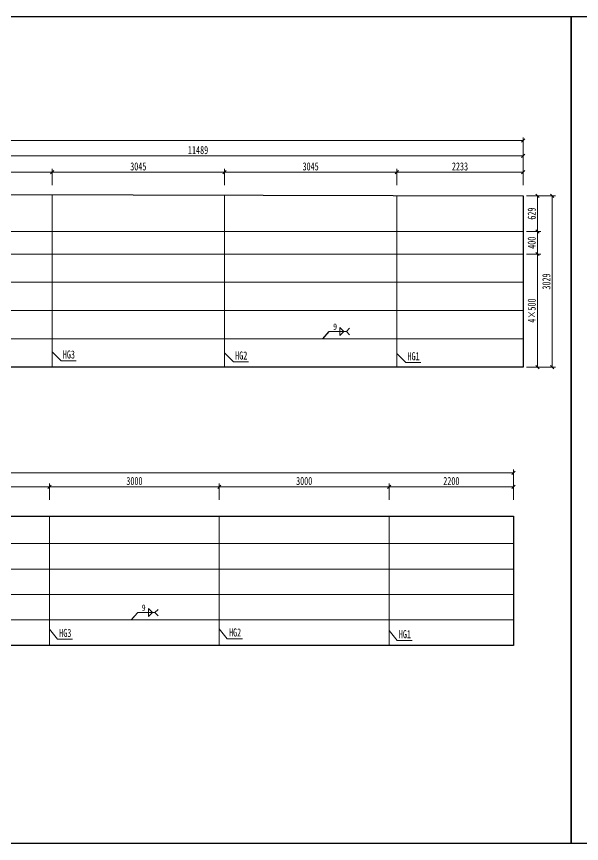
# Model space of a CAD drawing. Header units: millimetres. Extents: x -89049 to 410567, y -307459 to -100425.
# Drawn here: x 290767 to 300748, y -127671 to -113054 of the extents above; entities that cross this region are included whole.
import ezdxf
from ezdxf.enums import TextEntityAlignment as Align

# ---------------------------------------------------------------- set-up
doc = ezdxf.new("R2010")
doc.units = ezdxf.units.MM
doc.linetypes.add('DASHED', pattern=[0.75, 0.5, -0.25])
doc.layers.get('Defpoints').update_dxf_attribs({"color": 8})
for name, color, linetype, lineweight in [('Dim', 4, 'Continuous', 15), ('文字', 7, 'Continuous', 15), ('桥 构造粗实', 1, 'Continuous', 30), ('细实线', 4, 'Continuous', 15), ('虚线', 7, 'DASHED', 13)]:
    doc.layers.add(name, color=color, linetype=linetype, lineweight=lineweight)
doc.layers.add('Text', color=4, linetype='Continuous')
doc.styles.add('111', font='', dxfattribs={"width": 0.7})
doc.styles.add('BM_Dim', font='', dxfattribs={"width": 0.85})
doc.styles.add('SMEDI', font='', dxfattribs={"width": 0.75})
doc.styles.get("Standard").update_dxf_attribs({"font": ''})
doc.styles.get('111').set_extended_font_data('仿宋_GB2312')
doc.styles.get('BM_Dim').set_extended_font_data('仿宋_GB2312')
doc.styles.get('SMEDI').set_extended_font_data('仿宋_GB2312')
doc.styles.get('Standard').set_extended_font_data('仿宋_GB2312')
doc.dimstyles.new('200', dxfattribs={"dimscale": 0, "dimtxt": 2.5, "dimasz": 1, "dimexe": 1, "dimexo": 1, "dimgap": 0.6, "dimtad": 1, "dimdec": 0, "dimdsep": 46, "dimtxsty": '111', "dimblk": 'OBLIQUE', "dimcen": 0, "dimclrd": 4, "dimclre": 4, "dimclrt": 4, "dimadec": 1, "dimazin": 2, "dimtfac": 1, "dimtdec": 0, "dimtix": 1, "dimtmove": 2, "dimatfit": 3, "dimfxl": 4, "dimfxlon": 1, "dimtolj": 1, "dimlwd": -1, "dimlwe": -1, "dimarcsym": 0})
doc.dimstyles.new('MSteel_1.0_1.0', dxfattribs={"dimtxt": 3, "dimasz": 1.2, "dimexe": 1, "dimexo": 1, "dimgap": 1, "dimtad": 3, "dimtoh": 1, "dimdec": 0, "dimzin": 0, "dimdsep": 46, "dimtxsty": 'Standard', "dimblk": 'ARCHTICK', "dimcen": 0.09, "dimclrd": 3, "dimclre": 3, "dimadec": 0, "dimazin": 0, "dimtfac": 1, "dimtdec": 4, "dimtofl": 0, "dimtmove": 0, "dimatfit": 3, "dimfxl": 1, "dimtolj": 1, "dimtzin": 0, "dimarcsym": 0})

# ---------------------------------------------------------------- blocks, each defined once
blk = doc.blocks.new('_Oblique')
at = {"color": 0, "linetype": 'ByBlock', "lineweight": -2}
blk.add_line((-0.5, -0.5), (0.5, 0.5), dxfattribs=at)
blk = doc.blocks.new('*D627')
at = {"layer": 'Defpoints', "color": 0, "transparency": 16777216}
for p in [(291349, -121367), (291349, -121613), (288682, -121663)]:
    blk.add_point(p, dxfattribs=at)
at = {"layer": '细实线', "color": 4, "transparency": 16777216}
for p, q in [((288682, -121596), (288682, -121310)), ((291349, -121556), (291349, -121310)), ((288682, -121367), (291349, -121367))]:
    blk.add_line(p, q, dxfattribs=at)
at = {"layer": '细实线', "color": 4, "transparency": 16777216, "xscale": 57.14285714285715, "yscale": 57.14285714285715, "zscale": 57.14285714285715, "rotation": 180}
blk.add_blockref('_Oblique', (288682, -121367), dxfattribs=at)
at = {"layer": '细实线', "color": 4, "transparency": 16777216, "xscale": 57.14285714285715, "yscale": 57.14285714285715, "zscale": 57.14285714285715}
blk.add_blockref('_Oblique', (291349, -121367), dxfattribs=at)
at = {"layer": '细实线', "color": 4, "transparency": 16777216, "insert": (290016, -121265), "char_height": 142.9, "attachment_point": 5, "style": '111'}
blk.add_mtext('\\A1;2667', dxfattribs=at)
blk = doc.blocks.new('*D628')
at = {"layer": 'Defpoints', "color": 0, "transparency": 16777216}
for p in [(294349, -121367), (294349, -121609), (291349, -121663)]:
    blk.add_point(p, dxfattribs=at)
at = {"layer": '细实线', "color": 4, "transparency": 16777216}
for p, q in [((291349, -121596), (291349, -121310)), ((294349, -121552), (294349, -121310)), ((291349, -121367), (294349, -121367))]:
    blk.add_line(p, q, dxfattribs=at)
at = {"layer": '细实线', "color": 4, "transparency": 16777216, "xscale": 57.14285714285715, "yscale": 57.14285714285715, "zscale": 57.14285714285715, "rotation": 180}
blk.add_blockref('_Oblique', (291349, -121367), dxfattribs=at)
at = {"layer": '细实线', "color": 4, "transparency": 16777216, "xscale": 57.14285714285715, "yscale": 57.14285714285715, "zscale": 57.14285714285715}
blk.add_blockref('_Oblique', (294349, -121367), dxfattribs=at)
at = {"layer": '细实线', "color": 4, "transparency": 16777216, "insert": (292849, -121265), "char_height": 142.9, "attachment_point": 5, "style": '111'}
blk.add_mtext('\\A1;3000', dxfattribs=at)
blk = doc.blocks.new('*D629')
at = {"layer": 'Defpoints', "color": 0, "transparency": 16777216}
for p in [(297349, -121367), (297349, -121609), (294349, -121663)]:
    blk.add_point(p, dxfattribs=at)
at = {"layer": '细实线', "color": 4, "transparency": 16777216}
for p, q in [((294349, -121596), (294349, -121310)), ((297349, -121552), (297349, -121310)), ((294349, -121367), (297349, -121367))]:
    blk.add_line(p, q, dxfattribs=at)
at = {"layer": '细实线', "color": 4, "transparency": 16777216, "xscale": 57.14285714285715, "yscale": 57.14285714285715, "zscale": 57.14285714285715, "rotation": 180}
blk.add_blockref('_Oblique', (294349, -121367), dxfattribs=at)
at = {"layer": '细实线', "color": 4, "transparency": 16777216, "xscale": 57.14285714285715, "yscale": 57.14285714285715, "zscale": 57.14285714285715}
blk.add_blockref('_Oblique', (297349, -121367), dxfattribs=at)
at = {"layer": '细实线', "color": 4, "transparency": 16777216, "insert": (295849, -121265), "char_height": 142.9, "attachment_point": 5, "style": '111'}
blk.add_mtext('\\A1;3000', dxfattribs=at)
blk = doc.blocks.new('*D630')
at = {"layer": 'Defpoints', "color": 0, "transparency": 16777216}
for p in [(299549, -121367), (297349, -121663), (299549, -121885)]:
    blk.add_point(p, dxfattribs=at)
at = {"layer": '细实线', "color": 4, "transparency": 16777216}
for p, q in [((297349, -121596), (297349, -121310)), ((299549, -121596), (299549, -121310)), ((297349, -121367), (299549, -121367))]:
    blk.add_line(p, q, dxfattribs=at)
at = {"layer": '细实线', "color": 4, "transparency": 16777216, "xscale": 57.14285714285715, "yscale": 57.14285714285715, "zscale": 57.14285714285715, "rotation": 180}
blk.add_blockref('_Oblique', (297349, -121367), dxfattribs=at)
at = {"layer": '细实线', "color": 4, "transparency": 16777216, "xscale": 57.14285714285715, "yscale": 57.14285714285715, "zscale": 57.14285714285715}
blk.add_blockref('_Oblique', (299549, -121367), dxfattribs=at)
at = {"layer": '细实线', "color": 4, "transparency": 16777216, "insert": (298449, -121265), "char_height": 142.9, "attachment_point": 5, "style": '111'}
blk.add_mtext('\\A1;2200', dxfattribs=at)
blk = doc.blocks.new('*D631')
at = {"layer": 'Defpoints', "color": 0, "transparency": 16777216}
for p in [(299549, -121120), (280131, -121663), (299549, -121885)]:
    blk.add_point(p, dxfattribs=at)
at = {"layer": '细实线', "color": 4, "transparency": 16777216}
for p, q in [((280131, -121349), (280131, -121063)), ((280131, -121120), (299549, -121120)), ((299549, -121349), (299549, -121063))]:
    blk.add_line(p, q, dxfattribs=at)
at = {"layer": '细实线', "color": 4, "transparency": 16777216, "xscale": 57.14285714285715, "yscale": 57.14285714285715, "zscale": 57.14285714285715, "rotation": 180}
blk.add_blockref('_Oblique', (280131, -121120), dxfattribs=at)
at = {"layer": '细实线', "color": 4, "transparency": 16777216, "xscale": 57.14285714285715, "yscale": 57.14285714285715, "zscale": 57.14285714285715}
blk.add_blockref('_Oblique', (299549, -121120), dxfattribs=at)
at = {"layer": '细实线', "color": 4, "transparency": 16777216, "insert": (289840, -121018), "char_height": 142.9, "attachment_point": 5, "style": '111'}
blk.add_mtext('\\A1;19418', dxfattribs=at)
blk = doc.blocks.new('*D639')
at = {"layer": 'Defpoints', "color": 0, "transparency": 16777216}
for p in [(299718, -115247), (279969, -116103), (299718, -116131)]:
    blk.add_point(p, dxfattribs=at)
at = {"layer": '细实线', "color": 4, "transparency": 16777216}
for p, q in [((279969, -115476), (279969, -115190)), ((279969, -115247), (299718, -115247)), ((299718, -115476), (299718, -115190))]:
    blk.add_line(p, q, dxfattribs=at)
at = {"layer": '细实线', "color": 4, "transparency": 16777216, "xscale": 57.14285714285715, "yscale": 57.14285714285715, "zscale": 57.14285714285715, "rotation": 180}
blk.add_blockref('_Oblique', (279969, -115247), dxfattribs=at)
at = {"layer": '细实线', "color": 4, "transparency": 16777216, "xscale": 57.14285714285715, "yscale": 57.14285714285715, "zscale": 57.14285714285715}
blk.add_blockref('_Oblique', (299718, -115247), dxfattribs=at)
at = {"layer": '细实线', "color": 4, "transparency": 16777216, "insert": (289844, -115145), "char_height": 142.9, "attachment_point": 5, "style": '111'}
blk.add_mtext('\\A1;19749', dxfattribs=at)
blk = doc.blocks.new('*D641')
at = {"layer": 'Defpoints', "color": 0, "transparency": 16777216}
for p in [(291396, -115806), (288229, -116103), (291396, -116260)]:
    blk.add_point(p, dxfattribs=at)
at = {"layer": '细实线', "color": 4, "transparency": 16777216}
for p, q in [((288229, -116035), (288229, -115749)), ((291396, -116035), (291396, -115749)), ((288229, -115806), (291396, -115806))]:
    blk.add_line(p, q, dxfattribs=at)
at = {"layer": '细实线', "color": 4, "transparency": 16777216, "xscale": 57.14285714285715, "yscale": 57.14285714285715, "zscale": 57.14285714285715, "rotation": 180}
blk.add_blockref('_Oblique', (288229, -115806), dxfattribs=at)
at = {"layer": '细实线', "color": 4, "transparency": 16777216, "xscale": 57.14285714285715, "yscale": 57.14285714285715, "zscale": 57.14285714285715}
blk.add_blockref('_Oblique', (291396, -115806), dxfattribs=at)
at = {"layer": '细实线', "color": 4, "transparency": 16777216, "insert": (289812, -115704), "char_height": 142.9, "attachment_point": 5, "style": '111'}
blk.add_mtext('\\A1;3166', dxfattribs=at)
blk = doc.blocks.new('*D642')
at = {"layer": 'Defpoints', "color": 0, "transparency": 16777216}
for p in [(294440, -115806), (291396, -116260), (294440, -116258)]:
    blk.add_point(p, dxfattribs=at)
at = {"layer": '细实线', "color": 4, "transparency": 16777216}
for p, q in [((291396, -116035), (291396, -115749)), ((294440, -116035), (294440, -115749)), ((291396, -115806), (294440, -115806))]:
    blk.add_line(p, q, dxfattribs=at)
at = {"layer": '细实线', "color": 4, "transparency": 16777216, "xscale": 57.14285714285715, "yscale": 57.14285714285715, "zscale": 57.14285714285715, "rotation": 180}
blk.add_blockref('_Oblique', (291396, -115806), dxfattribs=at)
at = {"layer": '细实线', "color": 4, "transparency": 16777216, "xscale": 57.14285714285715, "yscale": 57.14285714285715, "zscale": 57.14285714285715}
blk.add_blockref('_Oblique', (294440, -115806), dxfattribs=at)
at = {"layer": '细实线', "color": 4, "transparency": 16777216, "insert": (292918, -115704), "char_height": 142.9, "attachment_point": 5, "style": '111'}
blk.add_mtext('\\A1;3045', dxfattribs=at)
blk = doc.blocks.new('*D643')
at = {"layer": 'Defpoints', "color": 0, "transparency": 16777216}
for p in [(297485, -115806), (294440, -116258), (297485, -116279)]:
    blk.add_point(p, dxfattribs=at)
at = {"layer": '细实线', "color": 4, "transparency": 16777216}
for p, q in [((294440, -116035), (294440, -115749)), ((297485, -116035), (297485, -115749)), ((294440, -115806), (297485, -115806))]:
    blk.add_line(p, q, dxfattribs=at)
at = {"layer": '细实线', "color": 4, "transparency": 16777216, "xscale": 57.14285714285715, "yscale": 57.14285714285715, "zscale": 57.14285714285715, "rotation": 180}
blk.add_blockref('_Oblique', (294440, -115806), dxfattribs=at)
at = {"layer": '细实线', "color": 4, "transparency": 16777216, "xscale": 57.14285714285715, "yscale": 57.14285714285715, "zscale": 57.14285714285715}
blk.add_blockref('_Oblique', (297485, -115806), dxfattribs=at)
at = {"layer": '细实线', "color": 4, "transparency": 16777216, "insert": (295963, -115704), "char_height": 142.9, "attachment_point": 5, "style": '111'}
blk.add_mtext('\\A1;3045', dxfattribs=at)
blk = doc.blocks.new('*D644')
at = {"layer": 'Defpoints', "color": 0, "transparency": 16777216}
for p in [(299718, -115806), (297485, -116279), (299718, -116402)]:
    blk.add_point(p, dxfattribs=at)
at = {"layer": '细实线', "color": 4, "transparency": 16777216}
for p, q in [((297485, -116035), (297485, -115749)), ((299718, -116035), (299718, -115749)), ((297485, -115806), (299718, -115806))]:
    blk.add_line(p, q, dxfattribs=at)
at = {"layer": '细实线', "color": 4, "transparency": 16777216, "xscale": 57.14285714285715, "yscale": 57.14285714285715, "zscale": 57.14285714285715, "rotation": 180}
blk.add_blockref('_Oblique', (297485, -115806), dxfattribs=at)
at = {"layer": '细实线', "color": 4, "transparency": 16777216, "xscale": 57.14285714285715, "yscale": 57.14285714285715, "zscale": 57.14285714285715}
blk.add_blockref('_Oblique', (299718, -115806), dxfattribs=at)
at = {"layer": '细实线', "color": 4, "transparency": 16777216, "insert": (298602, -115704), "char_height": 142.9, "attachment_point": 5, "style": '111'}
blk.add_mtext('\\A1;2233', dxfattribs=at)
blk = doc.blocks.new('*D648')
at = {"layer": 'Defpoints', "color": 0, "transparency": 16777216}
for p in [(299718, -116223), (299718, -116852), (299972, -116852)]:
    blk.add_point(p, dxfattribs=at)
at = {"layer": '细实线', "color": 4, "transparency": 16777216}
for p, q in [((299775, -116223), (300030, -116223)), ((299972, -116223), (299972, -116852)), ((299775, -116852), (300030, -116852))]:
    blk.add_line(p, q, dxfattribs=at)
at = {"layer": '细实线', "color": 4, "transparency": 16777216, "xscale": 57.14285714285715, "yscale": 57.14285714285715, "zscale": 57.14285714285715}
for p, rotation in [((299972, -116223), 90), ((299972, -116852), 270)]:
    blk.add_blockref('_Oblique', p, dxfattribs=dict(at, rotation=rotation))
at = {"layer": '细实线', "color": 4, "transparency": 16777216, "insert": (299870, -116538), "char_height": 142.9, "attachment_point": 5, "rotation": 90, "style": '111'}
blk.add_mtext('\\A1;629', dxfattribs=at)
blk = doc.blocks.new('*D649')
at = {"layer": 'Defpoints', "color": 0, "transparency": 16777216}
for p in [(299718, -116852), (299718, -117252), (299972, -117252)]:
    blk.add_point(p, dxfattribs=at)
at = {"layer": '细实线', "color": 4, "transparency": 16777216}
for p, q in [((299775, -116852), (300030, -116852)), ((299972, -116852), (299972, -117252)), ((299775, -117252), (300030, -117252))]:
    blk.add_line(p, q, dxfattribs=at)
at = {"layer": '细实线', "color": 4, "transparency": 16777216, "xscale": 57.14285714285715, "yscale": 57.14285714285715, "zscale": 57.14285714285715}
for p, rotation in [((299972, -116852), 90), ((299972, -117252), 270)]:
    blk.add_blockref('_Oblique', p, dxfattribs=dict(at, rotation=rotation))
at = {"layer": '细实线', "color": 4, "transparency": 16777216, "insert": (299870, -117052), "char_height": 142.9, "attachment_point": 5, "rotation": 90, "style": '111'}
blk.add_mtext('\\A1;400', dxfattribs=at)
blk = doc.blocks.new('*D650')
at = {"layer": 'Defpoints', "color": 0, "transparency": 16777216}
for p in [(299718, -117252), (299718, -119252), (299972, -119252)]:
    blk.add_point(p, dxfattribs=at)
at = {"layer": '细实线', "color": 4, "transparency": 16777216}
for p, q in [((299775, -117252), (300030, -117252)), ((299972, -117252), (299972, -119252)), ((299775, -119252), (300030, -119252))]:
    blk.add_line(p, q, dxfattribs=at)
at = {"layer": '细实线', "color": 4, "transparency": 16777216, "xscale": 57.14285714285715, "yscale": 57.14285714285715, "zscale": 57.14285714285715}
for p, rotation in [((299972, -117252), 90), ((299972, -119252), 270)]:
    blk.add_blockref('_Oblique', p, dxfattribs=dict(at, rotation=rotation))
at = {"layer": '细实线', "color": 4, "transparency": 16777216, "insert": (299870, -118252), "char_height": 142.86, "attachment_point": 5, "rotation": 90, "style": '111'}
blk.add_mtext('\\A1;\\f仿宋_GB2312|b0|i0|c134|p49;4×500', dxfattribs=at)
blk = doc.blocks.new('*D651')
at = {"layer": 'Defpoints', "color": 0, "transparency": 16777216}
for p in [(299718, -116223), (299718, -119252), (300231, -119252)]:
    blk.add_point(p, dxfattribs=at)
at = {"layer": '细实线', "color": 4, "transparency": 16777216}
for p, q in [((300002, -116223), (300288, -116223)), ((300231, -116223), (300231, -119252)), ((300002, -119252), (300288, -119252))]:
    blk.add_line(p, q, dxfattribs=at)
at = {"layer": '细实线', "color": 4, "transparency": 16777216, "xscale": 57.14285714285715, "yscale": 57.14285714285715, "zscale": 57.14285714285715}
for p, rotation in [((300231, -116223), 90), ((300231, -119252), 270)]:
    blk.add_blockref('_Oblique', p, dxfattribs=dict(at, rotation=rotation))
at = {"layer": '细实线', "color": 4, "transparency": 16777216, "insert": (300129, -117738), "char_height": 142.9, "attachment_point": 5, "rotation": 90, "style": '111'}
blk.add_mtext('\\A1;3029', dxfattribs=at)
blk = doc.blocks.new('*D653')
at = {"layer": 'Defpoints', "color": 0, "transparency": 16777216}
for p in [(299718, -115518), (299718, -116199), (288229, -116242)]:
    blk.add_point(p, dxfattribs=at)
at = {"layer": '细实线', "color": 4, "transparency": 16777216}
for p, q in [((288229, -115746), (288229, -115460)), ((299718, -115746), (299718, -115460)), ((288229, -115518), (299718, -115518))]:
    blk.add_line(p, q, dxfattribs=at)
at = {"layer": '细实线', "color": 4, "transparency": 16777216, "xscale": 57.14285714285715, "yscale": 57.14285714285715, "zscale": 57.14285714285715, "rotation": 180}
blk.add_blockref('_Oblique', (288229, -115518), dxfattribs=at)
at = {"layer": '细实线', "color": 4, "transparency": 16777216, "xscale": 57.14285714285715, "yscale": 57.14285714285715, "zscale": 57.14285714285715}
blk.add_blockref('_Oblique', (299718, -115518), dxfattribs=at)
at = {"layer": '细实线', "color": 4, "transparency": 16777216, "insert": (293974, -115415), "char_height": 142.9, "attachment_point": 5, "style": '111'}
blk.add_mtext('\\A1;11489', dxfattribs=at)
blk = doc.blocks.new('_ArchTick')
at = {"color": 0, "linetype": 'ByBlock', "const_width": 0.15}
blk.add_lwpolyline([(-0.5, -0.5), (0.5, 0.5)], dxfattribs=at)
blk = doc.blocks.new('角焊缝2')
at = {"layer": 'Dim'}
blk.add_line((-3138.01, 370.22), (-3132.7, 370.22), dxfattribs=at)
blk.add_lwpolyline([(-3134.75, 371.45), (-3134.75, 368.99), (-3133.52, 370.22)], close=True, dxfattribs=at)
blk.add_lwpolyline([(-3131.7, 369.22), (-3132.7, 370.22), (-3131.7, 371.22)], dxfattribs=at)

msp = doc.modelspace()

# ---------------------------------------------------------------- linework, layer by layer
at = {"layer": 'Defpoints'}
for points in [[(278566.6, -113054.1), (300566.6, -113054.1), (300566.6, -127671.3), (278566.6, -127671.3)], [(300566.6, -113054.1), (322566.6, -113054.1), (322566.6, -127671.3), (300566.6, -127671.3)]]:
    msp.add_lwpolyline(points, close=True, dxfattribs=at)
at = {"layer": '桥 构造粗实'}
msp.add_lwpolyline([(299718.3, -119252.2), (279969, -119252.2), (279969, -116196.2), (288229.2, -116196.2), (299718.3, -116223.4), (299718.3, -119252.2)], dxfattribs=at)
msp.add_lwpolyline([(280355, -121885.3), (299549, -121885.3), (299549, -124170.3), (280131, -124170.3), (280131, -123770.3), (280481, -123770.3, 0.4142136), (280541, -123710.3), (280541, -122960.3, 0.4142136), (280331, -122750.3), (280131, -122750.3), (280131, -122134.3), (280355, -122134.3)], format="xyb", close=True, dxfattribs=at)
at = {"layer": '细实线'}
for p, q in [((291553.2, -119139.5), (291395.6, -118978.9)), ((294598, -119157.8), (294440.4, -118997.3)), ((297642.9, -119170.5), (297485.2, -119009.9)), ((291553.2, -119139.5), (291820.9, -119139.5)), ((294598, -119157.8), (294865.7, -119157.8)), ((297642.9, -119170.5), (297910.5, -119170.5)), ((291489.8, -124061.8), (291349, -123885.7)), ((294489.8, -124053.1), (294349, -123877.1)), ((297489.8, -124083.8), (297349, -123907.8)), ((291489.8, -124061.8), (291757.5, -124061.8)), ((294489.8, -124053.1), (294757.5, -124053.1)), ((297489.8, -124083.8), (297757.5, -124083.8))]:
    msp.add_line(p, q, dxfattribs=at)
at = {"layer": '虚线', "ltscale": 5}
for p, q in [((291395.6, -116203.6), (291395.6, -119252.2)), ((294440.4, -116210.7), (294440.4, -119252.2)), ((297485.2, -116217.8), (297485.2, -119252.2)), ((280231, -116852.2), (299718.3, -116852.2)), ((280231, -117252.2), (299718.3, -117252.2)), ((280231, -117752.2), (299718.3, -117752.2)), ((280231, -118252.2), (299718.3, -118252.2)), ((280231, -118752.2), (299718.3, -118752.2)), ((291349, -124170.3), (291349, -121885.3)), ((294349, -124170.3), (294349, -121885.3)), ((297349, -124170.3), (297349, -121885.3)), ((280231, -122370.3), (299549, -122370.3)), ((280641, -122820.3), (299549, -122820.3)), ((280641, -123270.3), (299549, -123270.3)), ((280641, -123720.3), (299549, -123720.3))]:
    msp.add_line(p, q, dxfattribs=at)

# ---------------------------------------------------------------- block references
at = {"layer": '细实线', "color": 8, "xscale": 57.1428571428572, "yscale": 57.1428571428572, "zscale": 57.1428571428572}
for p in [(475606.4, -139777.4), (472224.3, -144746.3)]:
    msp.add_blockref('角焊缝2', p, dxfattribs=at)

# ---------------------------------------------------------------- texts
at = {"layer": 'Text', "style": 'SMEDI', "width": 0.75}
for p in [(296359.8, -118536.3), (292977.6, -123505.1)]:
    msp.add_text('9', height=114.3, dxfattribs=at).set_placement(p, align=Align.MIDDLE_LEFT)
at = {"layer": '文字', "style": 'BM_Dim', "width": 0.7}
for s, p in [('HG3', (291691.6, -119141.8)), ('HG2', (294736.5, -119160.2)), ('HG1', (297781.3, -119172.8)), ('HG3', (291628.2, -124064.1)), ('HG2', (294628.2, -124055.4)), ('HG1', (297628.2, -124086.1))]:
    msp.add_text(s, height=142.86, dxfattribs=at).set_placement(p, align=Align.BOTTOM_CENTER)

# ---------------------------------------------------------------- dimensions: what is measured, and where the dimension line sits
at = {"layer": '细实线'}
for base, p1, p2, picture, middle in [((299718.3, -115246.9), (279969, -116102.5), (299718.3, -116131), '*D639', (289843.6, -115144.7)), ((299718.3, -115517.6), (288229.2, -116241.9), (299718.3, -116199.1), '*D653', (293973.7, -115415.3)), ((291395.6, -115806.5), (288229.2, -116102.5), (291395.6, -116260.4), '*D641', (289812.4, -115704.2)), ((294440.4, -115806.5), (291395.6, -116260.4), (294440.4, -116258.1), '*D642', (292918, -115704.2)), ((297485.2, -115806.5), (294440.4, -116258.1), (297485.2, -116278.6), '*D643', (295962.8, -115704.2)), ((299718.3, -115806.5), (297485.2, -116278.6), (299718.3, -116402.2), '*D644', (298601.7, -115704.2)), ((299549, -121120.3), (280131, -121663.2), (299549, -121885.3), '*D631', (289840, -121018)), ((291349, -121367.2), (288682.1, -121663.2), (291349, -121613), '*D627', (290015.5, -121265)), ((294349, -121367.2), (291349, -121663.2), (294349, -121608.7), '*D628', (292849, -121265)), ((297349, -121367.2), (294349, -121663.2), (297349, -121608.7), '*D629', (295849, -121265)), ((299549, -121367.2), (297349, -121663.2), (299549, -121885.3), '*D630', (298449, -121265))]:
    dim = msp.add_linear_dim(base=base, p1=p1, p2=p2, dimstyle='200', override={"dimscale": 57.142857, "dimblk": 'Oblique'}, dxfattribs=at)
    dim.commit()
    dim.dimension.update_dxf_attribs({"geometry": picture, "text_midpoint": middle})
for base, p1, p2, picture, middle in [((299972.4, -116852.2), (299718.1, -116223.4), (299718.3, -116852.2), '*D648', (299870.1, -116537.8)), ((300230.8, -119252.2), (299718.3, -116223.4), (299718.3, -119252.2), '*D651', (300128.5, -117737.8)), ((299972.4, -117252.2), (299718.3, -116852.2), (299718.3, -117252.2), '*D649', (299870.1, -117052.2))]:
    dim = msp.add_linear_dim(base=base, p1=p1, p2=p2, angle=90, dimstyle='200', override={"dimscale": 57.142857, "dimblk": 'Oblique'}, dxfattribs=at)
    dim.commit()
    dim.dimension.update_dxf_attribs({"geometry": picture, "text_midpoint": middle})
dim = msp.add_linear_dim(base=(299972.4, -119252.2), p1=(299718.3, -117252.2), p2=(299718.3, -119252.2), angle=90, text='\\f仿宋_GB2312|b0|i0|c134|p49;4×500', dimstyle='200', override={"dimscale": 57.142857, "dimtxsty": '111', "dimblk": 'Oblique'}, dxfattribs=at)
dim.commit()
dim.dimension.update_dxf_attribs({"geometry": '*D650', "text_midpoint": (299870.1, -118252.2)})

# ---------------------------------------------------------------- leaders
at = {"layer": 'Dim'}
for points in [[(296175.7, -118751.4), (296291.6, -118621.8)], [(292793.5, -123720.3), (292909.5, -123590.6)]]:
    msp.add_leader(points, dimstyle='MSteel_1.0_1.0', override={"dimscale": 57.142857, "dimclrd": 256}, dxfattribs=at)

doc.saveas('drawing.dxf')
